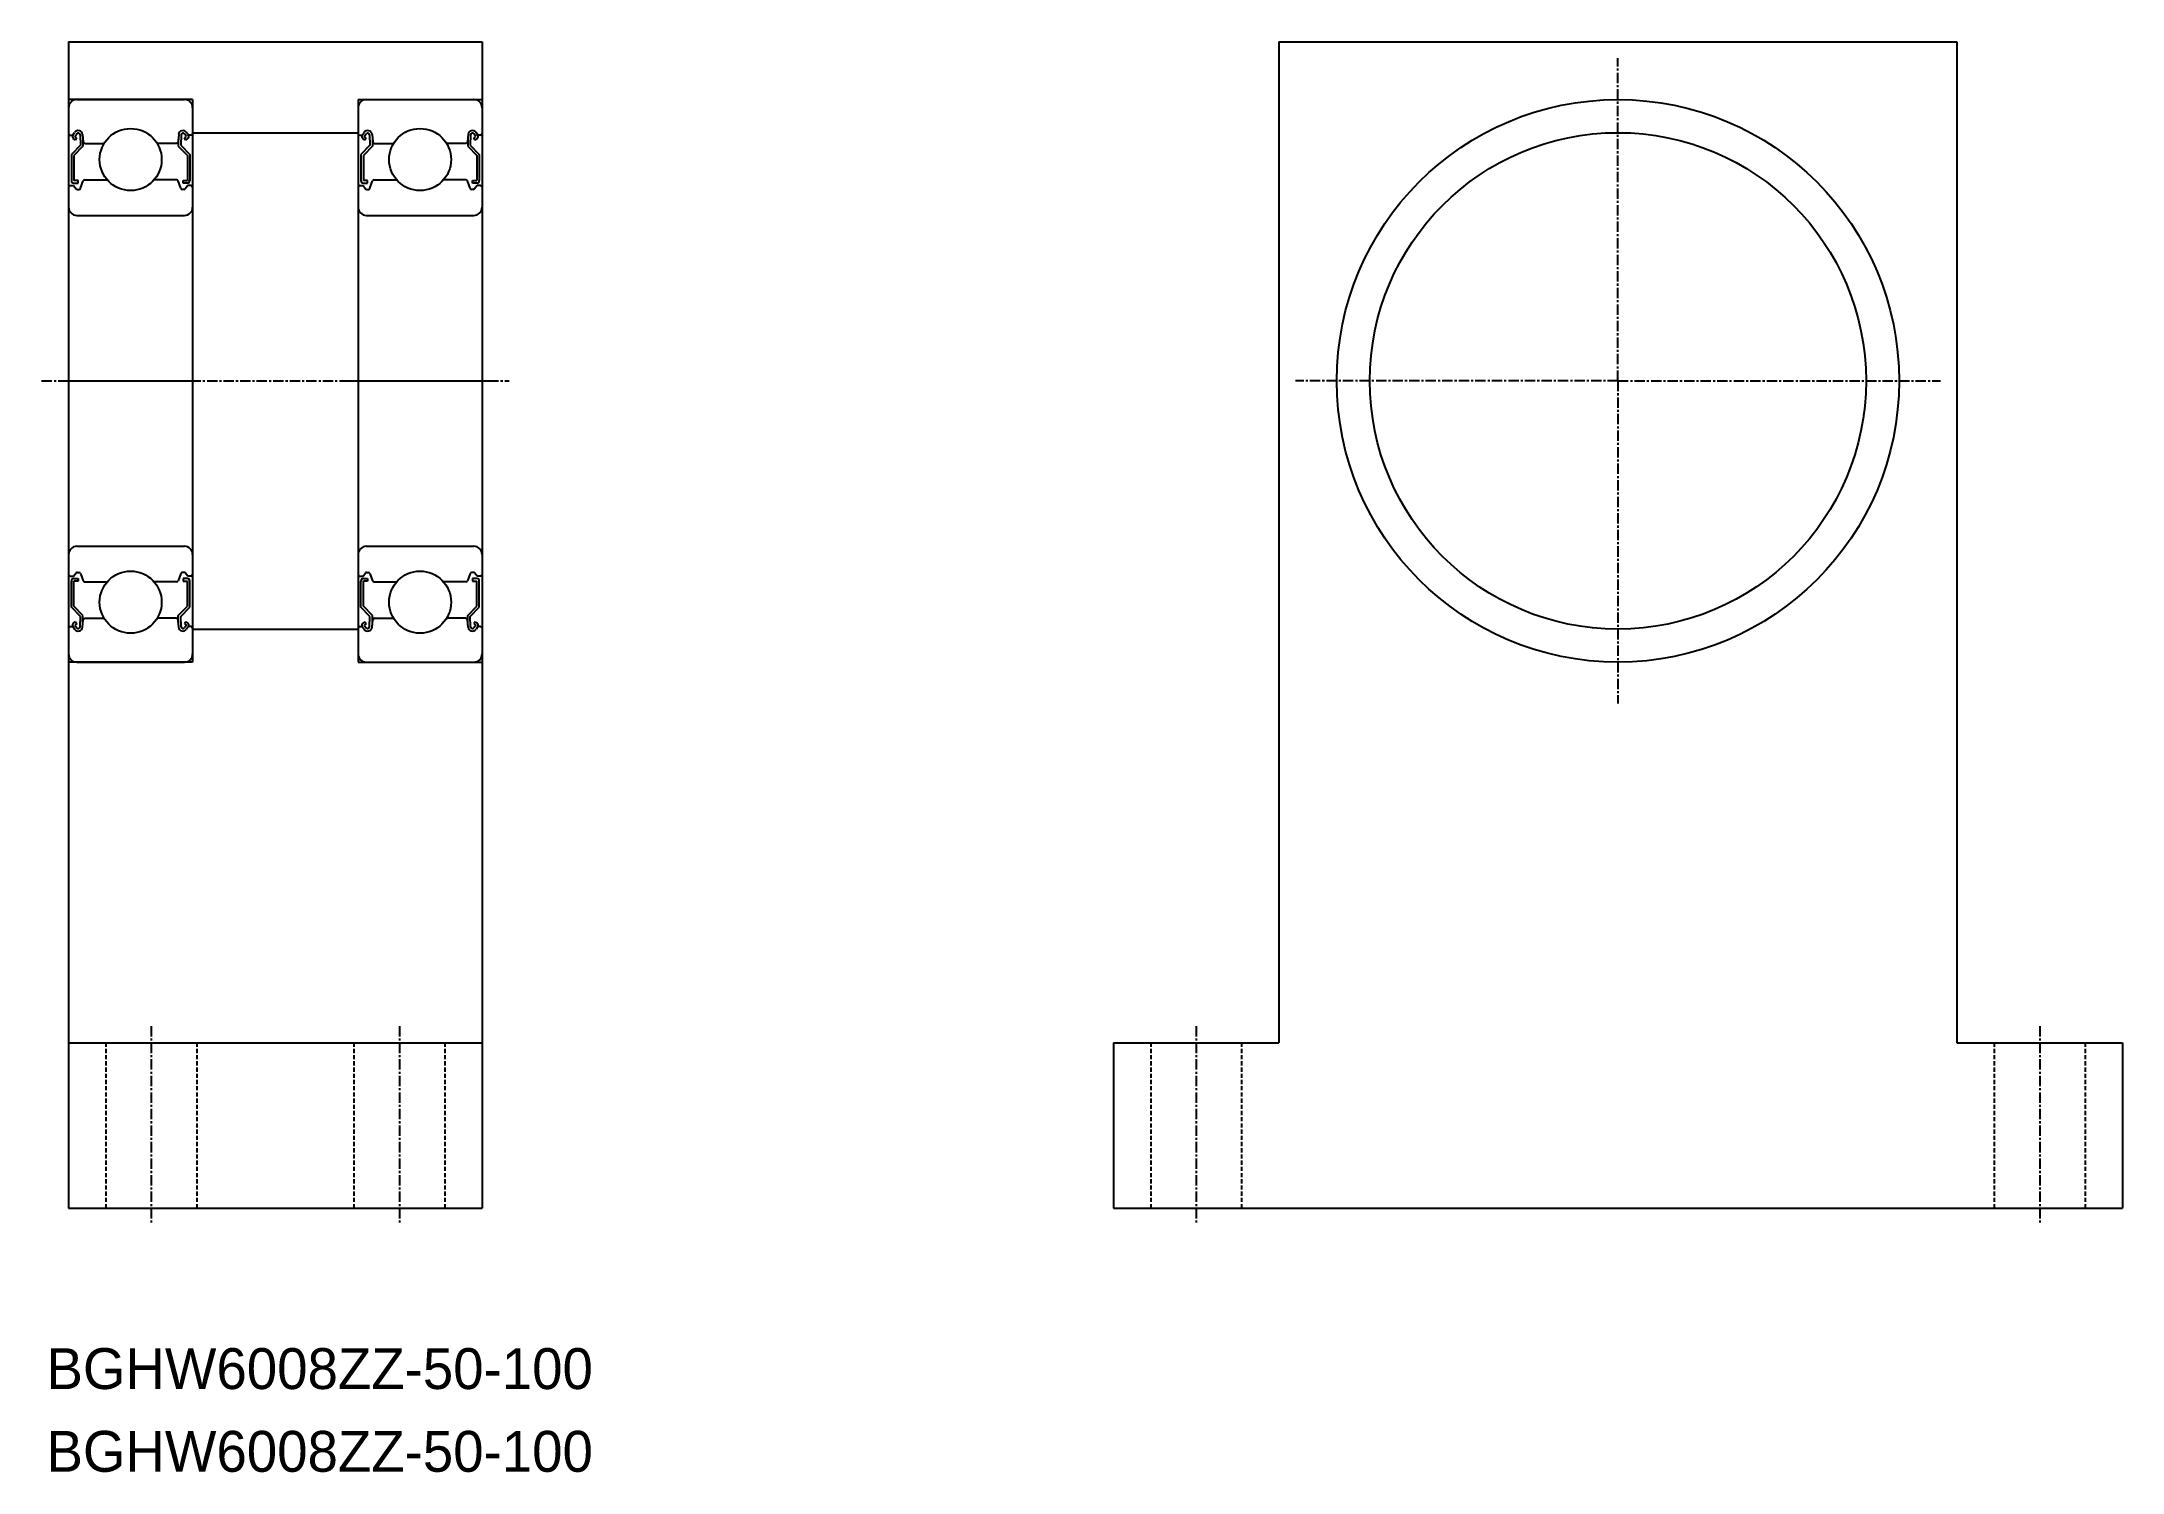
# Model space of a CAD drawing. Extents: x -124 to 128, y -91 to 82.
import ezdxf

# ---------------------------------------------------------------- set-up
doc = ezdxf.new("R2010")
doc.units = 0
doc.linetypes.add('CENTER', pattern=[2, 1.25, -0.25, 0.25, -0.25])
doc.linetypes.add('DASHED', pattern=[0.75, 0.5, -0.25])
doc.layers.get('0').update_dxf_attribs({"linetype": 'CONTINUOUS'})
doc.layers.add('CENTER', color=1, linetype='CENTER')

msp = doc.modelspace()

# ---------------------------------------------------------------- linework, layer by layer
at = {"color": 7, "linetype": 'CONTINUOUS'}
for p, q in [((-120.44, 81.78), (-70.44, 81.78)), ((-120.44, 81.78), (-120.44, -59.22)), ((-70.44, 81.78), (-70.44, -59.22)), ((25.91, 81.78), (107.91, 81.78)), ((25.91, 81.78), (25.91, -39.22)), ((107.91, 81.78), (107.91, -39.22)), ((-105.44, 74.78), (-120.44, 74.78)), ((-105.44, 74.78), (-105.44, 6.78)), ((-85.44, 74.78), (-85.44, 6.78)), ((-85.44, 74.78), (-70.44, 74.78)), ((-105.44, 70.78), (-85.44, 70.78)), ((-105.44, 10.78), (-85.44, 10.78)), ((-105.44, 6.78), (-120.44, 6.78)), ((-85.44, 6.78), (-70.44, 6.78)), ((-120.44, -39.22), (-85.44, -39.22)), ((-120.44, -39.22), (-70.44, -39.22)), ((5.91, -39.22), (25.91, -39.22)), ((5.91, -39.22), (5.91, -59.22)), ((107.91, -39.22), (127.91, -39.22)), ((127.91, -39.22), (127.91, -59.22)), ((-120.44, -59.22), (-70.44, -59.22)), ((5.91, -59.22), (127.91, -59.22))]:
    msp.add_line(p, q, dxfattribs=at)
for p, q in [((-120.44, 73.78), (-120.44, 7.78)), ((-119.44, 74.78), (-106.44, 74.78)), ((-105.44, 73.78), (-105.44, 7.78)), ((-85.44, 73.78), (-85.44, 7.78)), ((-84.44, 74.78), (-71.44, 74.78)), ((-70.44, 73.78), (-70.44, 7.78)), ((-120.24, 70.48), (-119.94, 70.48)), ((-119.94, 70.48), (-119.71, 70.81)), ((-119.69, 70.31), (-119.46, 70.64)), ((-119.05, 70.52), (-119, 69.26)), ((-118.75, 70.56), (-118.67, 69.67)), ((-107.13, 70.56), (-107.21, 69.67)), ((-106.84, 70.52), (-106.88, 69.26)), ((-106.19, 70.31), (-106.42, 70.64)), ((-105.94, 70.48), (-106.17, 70.81)), ((-105.64, 70.48), (-105.94, 70.48)), ((-85.24, 70.48), (-84.94, 70.48)), ((-84.94, 70.48), (-84.71, 70.81)), ((-84.69, 70.31), (-84.46, 70.64)), ((-84.05, 70.52), (-84, 69.26)), ((-83.75, 70.56), (-83.67, 69.67)), ((-72.13, 70.56), (-72.21, 69.67)), ((-71.84, 70.52), (-71.88, 69.26)), ((-71.19, 70.31), (-71.42, 70.64)), ((-70.94, 70.48), (-71.17, 70.81)), ((-70.64, 70.48), (-70.94, 70.48)), ((-119, 69.26), (-120.1, 68.16)), ((-120.1, 68.16), (-120.1, 64.98)), ((-119.62, 69.89), (-119.87, 70.07)), ((-118.7, 69.13), (-119.8, 68.03)), ((-119.8, 68.03), (-119.8, 64.98)), ((-119.45, 70.14), (-119.69, 70.31)), ((-119.62, 69.89), (-119.45, 70.14)), ((-118.7, 70.01), (-118.7, 69.13)), ((-118.47, 69.48), (-116.14, 69.48)), ((-107.41, 69.48), (-109.74, 69.48)), ((-107.18, 70.01), (-107.18, 69.13)), ((-107.18, 69.13), (-106.08, 68.03)), ((-106.88, 69.26), (-105.78, 68.16)), ((-106.43, 70.14), (-106.19, 70.31)), ((-106.26, 69.89), (-106.43, 70.14)), ((-106.26, 69.89), (-106.01, 70.07)), ((-106.08, 68.03), (-106.08, 64.98)), ((-105.78, 68.16), (-105.78, 64.98)), ((-84, 69.26), (-85.1, 68.16)), ((-85.1, 68.16), (-85.1, 64.98)), ((-84.62, 69.89), (-84.87, 70.07)), ((-83.7, 69.13), (-84.8, 68.03)), ((-84.8, 68.03), (-84.8, 64.98)), ((-84.45, 70.14), (-84.69, 70.31)), ((-84.62, 69.89), (-84.45, 70.14)), ((-83.7, 70.01), (-83.7, 69.13)), ((-83.47, 69.48), (-81.14, 69.48)), ((-72.41, 69.48), (-74.74, 69.48)), ((-72.18, 70.01), (-72.18, 69.13)), ((-72.18, 69.13), (-71.08, 68.03)), ((-71.88, 69.26), (-70.78, 68.16)), ((-71.43, 70.14), (-71.19, 70.31)), ((-71.26, 69.89), (-71.43, 70.14)), ((-71.26, 69.89), (-71.01, 70.07)), ((-71.08, 68.03), (-71.08, 64.98)), ((-70.78, 68.16), (-70.78, 64.98)), ((-120.24, 64.38), (-119.84, 64.38)), ((-119.84, 64.38), (-119.52, 64.01)), ((-119.28, 64.98), (-119.8, 64.98)), ((-119.8, 64.68), (-119.28, 64.68)), ((-119.37, 63.93), (-119.19, 63.93)), ((-119.28, 64.68), (-119.28, 64.98)), ((-119.01, 64.07), (-118.68, 64.95)), ((-118.5, 65.08), (-115.78, 65.08)), ((-107.39, 65.08), (-110.1, 65.08)), ((-106.87, 64.07), (-107.2, 64.95)), ((-106.51, 63.93), (-106.69, 63.93)), ((-106.6, 64.68), (-106.6, 64.98)), ((-106.6, 64.98), (-106.08, 64.98)), ((-106.08, 64.68), (-106.6, 64.68)), ((-106.04, 64.38), (-106.36, 64.01)), ((-105.64, 64.38), (-106.04, 64.38)), ((-85.24, 64.38), (-84.84, 64.38)), ((-84.84, 64.38), (-84.52, 64.01)), ((-84.28, 64.98), (-84.8, 64.98)), ((-84.8, 64.68), (-84.28, 64.68)), ((-84.37, 63.93), (-84.19, 63.93)), ((-84.28, 64.68), (-84.28, 64.98)), ((-84.01, 64.07), (-83.68, 64.95)), ((-83.5, 65.08), (-80.78, 65.08)), ((-72.39, 65.08), (-75.1, 65.08)), ((-71.87, 64.07), (-72.2, 64.95)), ((-71.51, 63.93), (-71.69, 63.93)), ((-71.6, 64.98), (-71.08, 64.98)), ((-71.6, 64.68), (-71.6, 64.98)), ((-71.08, 64.68), (-71.6, 64.68)), ((-71.04, 64.38), (-71.36, 64.01)), ((-70.64, 64.38), (-71.04, 64.38)), ((-119.44, 60.78), (-106.44, 60.78)), ((-84.44, 60.78), (-71.44, 60.78)), ((-119.44, 20.78), (-106.44, 20.78)), ((-84.44, 20.78), (-71.44, 20.78)), ((-119.37, 17.63), (-119.19, 17.63)), ((-106.51, 17.63), (-106.69, 17.63)), ((-84.37, 17.63), (-84.19, 17.63)), ((-71.51, 17.63), (-71.69, 17.63)), ((-120.24, 17.18), (-119.84, 17.18)), ((-120.1, 13.41), (-120.1, 16.58)), ((-119.84, 17.18), (-119.52, 17.56)), ((-119.8, 16.88), (-119.28, 16.88)), ((-119.8, 13.53), (-119.8, 16.58)), ((-119.28, 16.58), (-119.8, 16.58)), ((-119.28, 16.88), (-119.28, 16.58)), ((-119.01, 17.5), (-118.68, 16.62)), ((-118.5, 16.48), (-115.78, 16.48)), ((-107.39, 16.48), (-110.1, 16.48)), ((-106.87, 17.5), (-107.2, 16.62)), ((-106.6, 16.88), (-106.6, 16.58)), ((-106.08, 16.88), (-106.6, 16.88)), ((-106.6, 16.58), (-106.08, 16.58)), ((-106.04, 17.18), (-106.36, 17.56)), ((-106.08, 13.53), (-106.08, 16.58)), ((-105.64, 17.18), (-106.04, 17.18)), ((-105.78, 13.41), (-105.78, 16.58)), ((-85.24, 17.18), (-84.84, 17.18)), ((-85.1, 13.41), (-85.1, 16.58)), ((-84.84, 17.18), (-84.52, 17.56)), ((-84.8, 16.88), (-84.28, 16.88)), ((-84.28, 16.58), (-84.8, 16.58)), ((-84.8, 13.53), (-84.8, 16.58)), ((-84.28, 16.88), (-84.28, 16.58)), ((-84.01, 17.5), (-83.68, 16.62)), ((-83.5, 16.48), (-80.78, 16.48)), ((-72.39, 16.48), (-75.1, 16.48)), ((-71.87, 17.5), (-72.2, 16.62)), ((-71.08, 16.88), (-71.6, 16.88)), ((-71.6, 16.88), (-71.6, 16.58)), ((-71.6, 16.58), (-71.08, 16.58)), ((-71.04, 17.18), (-71.36, 17.56)), ((-71.08, 13.53), (-71.08, 16.58)), ((-70.64, 17.18), (-71.04, 17.18)), ((-70.78, 13.41), (-70.78, 16.58)), ((-119, 12.31), (-120.1, 13.41)), ((-118.7, 12.43), (-119.8, 13.53)), ((-107.18, 12.43), (-106.08, 13.53)), ((-106.88, 12.31), (-105.78, 13.41)), ((-84, 12.31), (-85.1, 13.41)), ((-83.7, 12.43), (-84.8, 13.53)), ((-72.18, 12.43), (-71.08, 13.53)), ((-71.88, 12.31), (-70.78, 13.41)), ((-120.24, 11.08), (-119.94, 11.08)), ((-119.94, 11.08), (-119.71, 10.75)), ((-119.62, 11.67), (-119.87, 11.5)), ((-119.45, 11.43), (-119.69, 11.26)), ((-119.69, 11.26), (-119.46, 10.93)), ((-119.62, 11.67), (-119.45, 11.43)), ((-119.05, 11.05), (-119, 12.31)), ((-118.75, 11.01), (-118.67, 11.9)), ((-118.7, 11.56), (-118.7, 12.43)), ((-118.47, 12.08), (-116.14, 12.08)), ((-107.41, 12.08), (-109.74, 12.08)), ((-107.13, 11.01), (-107.21, 11.9)), ((-107.18, 11.56), (-107.18, 12.43)), ((-106.84, 11.05), (-106.88, 12.31)), ((-106.26, 11.67), (-106.43, 11.43)), ((-106.43, 11.43), (-106.19, 11.26)), ((-106.19, 11.26), (-106.42, 10.93)), ((-106.26, 11.67), (-106.01, 11.5)), ((-105.94, 11.08), (-106.17, 10.75)), ((-105.64, 11.08), (-105.94, 11.08)), ((-85.24, 11.08), (-84.94, 11.08)), ((-84.94, 11.08), (-84.71, 10.75)), ((-84.62, 11.67), (-84.87, 11.5)), ((-84.45, 11.43), (-84.69, 11.26)), ((-84.69, 11.26), (-84.46, 10.93)), ((-84.62, 11.67), (-84.45, 11.43)), ((-84.05, 11.05), (-84, 12.31)), ((-83.75, 11.01), (-83.67, 11.9)), ((-83.7, 11.56), (-83.7, 12.43)), ((-83.47, 12.08), (-81.14, 12.08)), ((-72.41, 12.08), (-74.74, 12.08)), ((-72.13, 11.01), (-72.21, 11.9)), ((-72.18, 11.56), (-72.18, 12.43)), ((-71.84, 11.05), (-71.88, 12.31)), ((-71.26, 11.67), (-71.43, 11.43)), ((-71.43, 11.43), (-71.19, 11.26)), ((-71.19, 11.26), (-71.42, 10.93)), ((-71.26, 11.67), (-71.01, 11.5)), ((-70.94, 11.08), (-71.17, 10.75)), ((-70.64, 11.08), (-70.94, 11.08)), ((-119.44, 6.78), (-106.44, 6.78)), ((-84.44, 6.78), (-71.44, 6.78))]:
    msp.add_line(p, q)
at = {"color": 3, "linetype": 'DASHED'}
for p, q in [((-115.94, -39.22), (-115.94, -59.22)), ((-104.94, -39.22), (-104.94, -59.22)), ((-85.94, -39.22), (-85.94, -59.22)), ((-74.94, -39.22), (-74.94, -59.22)), ((10.41, -39.22), (10.41, -59.22)), ((21.41, -39.22), (21.41, -59.22)), ((112.41, -39.22), (112.41, -59.22)), ((123.41, -39.22), (123.41, -59.22))]:
    msp.add_line(p, q, dxfattribs=at)
at = {"color": 7, "linetype": 'CONTINUOUS'}
for centre, radius in [((66.91, 40.78), 34), ((-112.94, 67.53), 3.75), ((-77.94, 67.53), 3.75), ((66.91, 40.78), 30), ((-112.94, 14.03), 3.75), ((-77.94, 14.03), 3.75)]:
    msp.add_circle(centre, radius, dxfattribs=at)
for centre, radius, start, end in [((-119.44, 73.78), 1, 90, 180), ((-106.44, 73.78), 1, 0, 90), ((-84.44, 73.78), 1, 90, 180), ((-71.44, 73.78), 1, 0, 90), ((-120.24, 70.68), 0.2, 180, 270), ((-119.69, 70.31), 0.3, 144.9356, 235.0377), ((-119.28, 70.51), 0.53, 5.0651, 144.9356), ((-119.28, 70.51), 0.23, 2.1311, 144.9356), ((-106.61, 70.51), 0.53, 35.0644, 174.9349), ((-106.61, 70.51), 0.23, 35.0644, 177.8689), ((-106.19, 70.31), 0.3, 304.9623, 35.0644), ((-105.64, 70.68), 0.2, 270, 0), ((-85.24, 70.68), 0.2, 180, 270), ((-84.69, 70.31), 0.3, 144.9356, 235.0377), ((-84.28, 70.51), 0.53, 5.0651, 144.9356), ((-84.28, 70.51), 0.23, 2.1311, 144.9356), ((-71.61, 70.51), 0.53, 35.0644, 174.9349), ((-71.61, 70.51), 0.23, 35.0644, 177.8689), ((-71.19, 70.31), 0.3, 304.9623, 35.0644), ((-70.64, 70.68), 0.2, 270, 0), ((-118.47, 69.68), 0.2, 185.0651, 270), ((-107.41, 69.68), 0.2, 270, 354.9349), ((-83.47, 69.68), 0.2, 185.0651, 270), ((-72.41, 69.68), 0.2, 270, 354.9349), ((-120.24, 64.18), 0.2, 90, 180), ((-119.8, 64.98), 0.3, 180, 270), ((-119.37, 64.13), 0.2, 219.9991, 270), ((-119.19, 64.13), 0.2, 270, 339.9703), ((-118.5, 64.88), 0.2, 90, 159.9703), ((-107.39, 64.88), 0.2, 20.0297, 90), ((-106.69, 64.13), 0.2, 200.0297, 270), ((-106.51, 64.13), 0.2, 270, 320.0009), ((-106.08, 64.98), 0.3, 270, 0), ((-105.64, 64.18), 0.2, 0, 90), ((-85.24, 64.18), 0.2, 90, 180), ((-84.8, 64.98), 0.3, 180, 270), ((-84.37, 64.13), 0.2, 219.9991, 270), ((-84.19, 64.13), 0.2, 270, 339.9703), ((-83.5, 64.88), 0.2, 90, 159.9703), ((-72.39, 64.88), 0.2, 20.0297, 90), ((-71.69, 64.13), 0.2, 200.0297, 270), ((-71.51, 64.13), 0.2, 270, 320.0009), ((-71.08, 64.98), 0.3, 270, 0), ((-70.64, 64.18), 0.2, 0, 90), ((-119.44, 61.78), 1, 180, 270), ((-106.44, 61.78), 1, 270, 0), ((-84.44, 61.78), 1, 180, 270), ((-71.44, 61.78), 1, 270, 0), ((-119.44, 19.78), 1, 90, 180), ((-106.44, 19.78), 1, 0, 90), ((-84.44, 19.78), 1, 90, 180), ((-71.44, 19.78), 1, 0, 90), ((-119.37, 17.43), 0.2, 90, 140.0009), ((-119.19, 17.43), 0.2, 20.0297, 90), ((-106.69, 17.43), 0.2, 90, 159.9703), ((-106.51, 17.43), 0.2, 39.9991, 90), ((-84.37, 17.43), 0.2, 90, 140.0009), ((-84.19, 17.43), 0.2, 20.0297, 90), ((-71.69, 17.43), 0.2, 90, 159.9703), ((-71.51, 17.43), 0.2, 39.9991, 90), ((-120.24, 17.38), 0.2, 180, 270), ((-119.8, 16.58), 0.3, 90, 180), ((-118.5, 16.68), 0.2, 200.0297, 270), ((-107.39, 16.68), 0.2, 270, 339.9703), ((-106.08, 16.58), 0.3, 0, 90), ((-105.64, 17.38), 0.2, 270, 0), ((-85.24, 17.38), 0.2, 180, 270), ((-84.8, 16.58), 0.3, 90, 180), ((-83.5, 16.68), 0.2, 200.0297, 270), ((-72.39, 16.68), 0.2, 270, 339.9703), ((-71.08, 16.58), 0.3, 0, 90), ((-70.64, 17.38), 0.2, 270, 0), ((-120.24, 10.88), 0.2, 90, 180), ((-119.69, 11.26), 0.3, 124.9623, 215.0644), ((-119.28, 11.06), 0.53, 215.0644, 354.9349), ((-119.28, 11.06), 0.23, 215.0644, 357.8689), ((-118.47, 11.88), 0.2, 90, 174.9349), ((-107.41, 11.88), 0.2, 5.0651, 90), ((-106.61, 11.06), 0.53, 185.0651, 324.9356), ((-106.61, 11.06), 0.23, 182.1311, 324.9356), ((-106.19, 11.26), 0.3, 324.9356, 55.0377), ((-105.64, 10.88), 0.2, 0, 90), ((-85.24, 10.88), 0.2, 90, 180), ((-84.69, 11.26), 0.3, 124.9623, 215.0644), ((-84.28, 11.06), 0.53, 215.0644, 354.9349), ((-84.28, 11.06), 0.23, 215.0644, 357.8689), ((-83.47, 11.88), 0.2, 90, 174.9349), ((-72.41, 11.88), 0.2, 5.0651, 90), ((-71.61, 11.06), 0.53, 185.0651, 324.9356), ((-71.61, 11.06), 0.23, 182.1311, 324.9356), ((-71.19, 11.26), 0.3, 324.9356, 55.0377), ((-70.64, 10.88), 0.2, 0, 90), ((-119.44, 7.78), 1, 180, 270), ((-106.44, 7.78), 1, 270, 0), ((-84.44, 7.78), 1, 180, 270), ((-71.44, 7.78), 1, 270, 0)]:
    msp.add_arc(centre, radius, start, end)
at = {"layer": 'CENTER', "color": 1, "linetype": 'CENTER'}
for p, q in [((66.91, 40.78), (66.91, 79.78)), ((-123.7, 40.78), (-67.18, 40.78)), ((-121.44, 40.78), (-104.44, 40.78)), ((-86.44, 40.78), (-69.44, 40.78)), ((66.91, 40.78), (27.91, 40.78)), ((66.91, 40.78), (66.91, 1.78)), ((66.91, 40.78), (105.91, 40.78)), ((-110.44, -37.22), (-110.44, -61.22)), ((-80.44, -37.22), (-80.44, -61.22)), ((15.91, -37.22), (15.91, -61.22)), ((117.91, -37.22), (117.91, -61.22))]:
    msp.add_line(p, q, dxfattribs=at)

# ---------------------------------------------------------------- texts
at = {"color": 7, "linetype": 'CONTINUOUS'}
for p in [(-123.11, -81.08), (-123.11, -91.08)]:
    msp.add_text('BGHW6008ZZ-50-100', height=4.9389, dxfattribs=at).set_placement(p)

doc.saveas('drawing.dxf')
